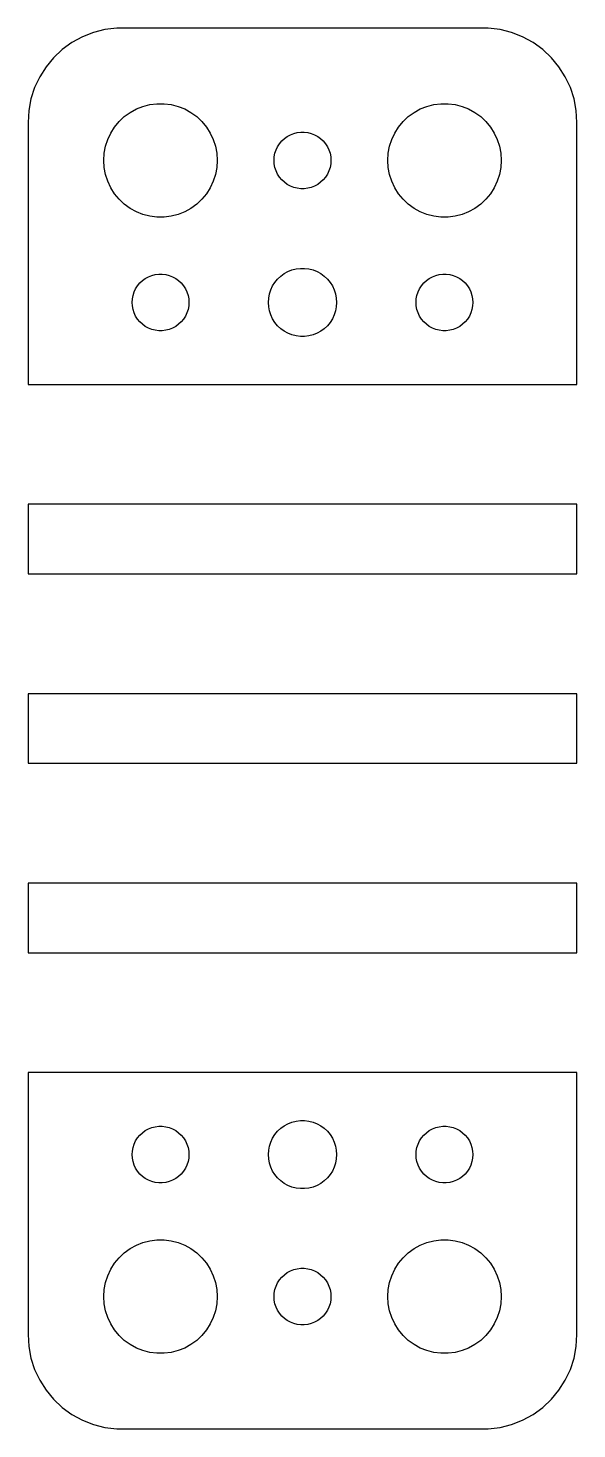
# Model space of a CAD drawing. Header units: metres. Extents: x -14 to 64, y 131 to 289.
# Drawn here: x 35.5 to 64.5, y 215 to 289 of the extents above; entities that cross this region are included whole.
import ezdxf

# ---------------------------------------------------------------- set-up
doc = ezdxf.new("R2010")
doc.units = ezdxf.units.M

msp = doc.modelspace()

# ---------------------------------------------------------------- linework, layer by layer
for p, q in [((38.3711, 288.524), (37.8209, 288.222)), ((38.9549, 288.755), (38.3711, 288.524)), ((39.5631, 288.911), (38.9549, 288.755)), ((40.186, 288.99), (39.5631, 288.911)), ((59.8139, 288.99), (40.186, 288.99)), ((60.4369, 288.911), (59.8139, 288.99)), ((61.0451, 288.755), (60.4369, 288.911)), ((61.6289, 288.524), (61.0451, 288.755)), ((62.1791, 288.222), (61.6289, 288.524)), ((37.3129, 287.853), (36.8551, 287.423)), ((37.8209, 288.222), (37.3129, 287.853)), ((62.6871, 287.853), (62.1791, 288.222)), ((63.1448, 287.423), (62.6871, 287.853)), ((36.8551, 287.423), (36.4549, 286.939)), ((63.5451, 286.939), (63.1448, 287.423)), ((36.1185, 286.409), (35.8511, 285.841)), ((36.4549, 286.939), (36.1185, 286.409)), ((63.8815, 286.409), (63.5451, 286.939)), ((64.1489, 285.841), (63.8815, 286.409)), ((35.8511, 285.841), (35.6571, 285.243)), ((64.3429, 285.243), (64.1489, 285.841)), ((35.6571, 285.243), (35.5394, 284.627)), ((41.2227, 284.714), (41.5729, 284.853)), ((41.5729, 284.853), (41.9379, 284.947)), ((41.9379, 284.947), (42.3116, 284.994)), ((42.3116, 284.994), (42.6884, 284.994)), ((42.6884, 284.994), (43.0621, 284.947)), ((43.0621, 284.947), (43.427, 284.853)), ((43.427, 284.853), (43.7773, 284.714)), ((56.2227, 284.714), (56.5729, 284.853)), ((56.5729, 284.853), (56.9379, 284.947)), ((56.9379, 284.947), (57.3116, 284.994)), ((57.3116, 284.994), (57.6884, 284.994)), ((57.6884, 284.994), (58.0621, 284.947)), ((58.0621, 284.947), (58.427, 284.853)), ((58.427, 284.853), (58.7773, 284.714)), ((64.4606, 284.627), (64.3429, 285.243)), ((35.5394, 284.627), (35.5, 284)), ((40.3131, 284.054), (40.5877, 284.312)), ((40.5877, 284.312), (40.8925, 284.533)), ((40.8925, 284.533), (41.2227, 284.714)), ((43.7773, 284.714), (44.1075, 284.533)), ((44.1075, 284.533), (44.4123, 284.312)), ((44.4123, 284.312), (44.6869, 284.054)), ((55.3131, 284.054), (55.5877, 284.312)), ((55.5877, 284.312), (55.8925, 284.533)), ((55.8925, 284.533), (56.2227, 284.714)), ((58.7773, 284.714), (59.1075, 284.533)), ((59.1075, 284.533), (59.4123, 284.312)), ((59.4123, 284.312), (59.6869, 284.054)), ((64.5, 284), (64.4606, 284.627)), ((35.5, 284), (35.5, 270.162)), ((39.7107, 283.104), (39.8711, 283.445)), ((39.8711, 283.445), (40.0729, 283.763)), ((40.0729, 283.763), (40.3131, 284.054)), ((44.6869, 284.054), (44.927, 283.763)), ((44.927, 283.763), (45.1289, 283.445)), ((45.1289, 283.445), (45.2893, 283.104)), ((49.1963, 283.266), (49.3613, 283.357)), ((49.3613, 283.357), (49.5365, 283.427)), ((49.5365, 283.427), (49.7189, 283.473)), ((49.7189, 283.473), (49.9058, 283.497)), ((49.9058, 283.497), (50.0942, 283.497)), ((50.0942, 283.497), (50.2811, 283.473)), ((50.2811, 283.473), (50.4635, 283.427)), ((50.4635, 283.427), (50.6387, 283.357)), ((50.6387, 283.357), (50.8037, 283.266)), ((54.7107, 283.104), (54.8711, 283.445)), ((54.8711, 283.445), (55.0729, 283.763)), ((55.0729, 283.763), (55.3131, 284.054)), ((59.6869, 284.054), (59.927, 283.763)), ((59.927, 283.763), (60.1289, 283.445)), ((60.1289, 283.445), (60.2893, 283.104)), ((64.5, 270.162), (64.5, 284)), ((39.5237, 282.376), (39.5942, 282.746)), ((39.5942, 282.746), (39.7107, 283.104)), ((45.2893, 283.104), (45.4057, 282.746)), ((45.4057, 282.746), (45.4763, 282.376)), ((48.6053, 282.552), (48.6855, 282.723)), ((48.6855, 282.723), (48.7865, 282.882)), ((48.7865, 282.882), (48.9065, 283.027)), ((48.9065, 283.027), (49.0439, 283.156)), ((49.0439, 283.156), (49.1963, 283.266)), ((50.8037, 283.266), (50.9561, 283.156)), ((50.9561, 283.156), (51.0934, 283.027)), ((51.0934, 283.027), (51.2135, 282.882)), ((51.2135, 282.882), (51.3145, 282.723)), ((51.3145, 282.723), (51.3947, 282.552)), ((54.5237, 282.376), (54.5942, 282.746)), ((54.5942, 282.746), (54.7107, 283.104)), ((60.2893, 283.104), (60.4057, 282.746)), ((60.4057, 282.746), (60.4763, 282.376)), ((39.5, 282), (39.5237, 282.376)), ((39.5237, 281.624), (39.5, 282)), ((45.4763, 282.376), (45.5, 282)), ((45.5, 282), (45.4763, 281.624)), ((48.5, 282), (48.5118, 282.188)), ((48.5118, 281.812), (48.5, 282)), ((48.5118, 282.188), (48.5471, 282.373)), ((48.5471, 282.373), (48.6053, 282.552)), ((51.3947, 282.552), (51.4529, 282.373)), ((51.4529, 282.373), (51.4882, 282.188)), ((51.4882, 282.188), (51.5, 282)), ((51.5, 282), (51.4882, 281.812)), ((54.5, 282), (54.5237, 282.376)), ((54.5237, 281.624), (54.5, 282)), ((60.4763, 282.376), (60.5, 282)), ((60.5, 282), (60.4763, 281.624)), ((39.5942, 281.254), (39.5237, 281.624)), ((39.7107, 280.896), (39.5942, 281.254)), ((45.4057, 281.254), (45.2893, 280.896)), ((45.4763, 281.624), (45.4057, 281.254)), ((48.5471, 281.627), (48.5118, 281.812)), ((48.6053, 281.448), (48.5471, 281.627)), ((48.6855, 281.277), (48.6053, 281.448)), ((48.7865, 281.118), (48.6855, 281.277)), ((51.3145, 281.277), (51.2135, 281.118)), ((51.3947, 281.448), (51.3145, 281.277)), ((51.4529, 281.627), (51.3947, 281.448)), ((51.4882, 281.812), (51.4529, 281.627)), ((54.5942, 281.254), (54.5237, 281.624)), ((54.7107, 280.896), (54.5942, 281.254)), ((60.4057, 281.254), (60.2893, 280.896)), ((60.4763, 281.624), (60.4057, 281.254)), ((39.8711, 280.555), (39.7107, 280.896)), ((40.0729, 280.237), (39.8711, 280.555)), ((45.1289, 280.555), (44.927, 280.237)), ((45.2893, 280.896), (45.1289, 280.555)), ((48.9065, 280.973), (48.7865, 281.118)), ((49.0439, 280.844), (48.9065, 280.973)), ((49.1963, 280.734), (49.0439, 280.844)), ((49.3613, 280.643), (49.1963, 280.734)), ((49.5365, 280.573), (49.3613, 280.643)), ((49.7189, 280.527), (49.5365, 280.573)), ((49.9058, 280.503), (49.7189, 280.527)), ((50.0942, 280.503), (49.9058, 280.503)), ((50.2811, 280.527), (50.0942, 280.503)), ((50.4635, 280.573), (50.2811, 280.527)), ((50.6387, 280.643), (50.4635, 280.573)), ((50.8037, 280.734), (50.6387, 280.643)), ((50.9561, 280.844), (50.8037, 280.734)), ((51.0934, 280.973), (50.9561, 280.844)), ((51.2135, 281.118), (51.0934, 280.973)), ((54.8711, 280.555), (54.7107, 280.896)), ((55.0729, 280.237), (54.8711, 280.555)), ((60.1289, 280.555), (59.927, 280.237)), ((60.2893, 280.896), (60.1289, 280.555)), ((40.3131, 279.946), (40.0729, 280.237)), ((40.5877, 279.688), (40.3131, 279.946)), ((40.8925, 279.467), (40.5877, 279.688)), ((44.4123, 279.688), (44.1075, 279.467)), ((44.6869, 279.946), (44.4123, 279.688)), ((44.927, 280.237), (44.6869, 279.946)), ((55.3131, 279.946), (55.0729, 280.237)), ((55.5877, 279.688), (55.3131, 279.946)), ((55.8925, 279.467), (55.5877, 279.688)), ((59.4123, 279.688), (59.1075, 279.467)), ((59.6869, 279.946), (59.4123, 279.688)), ((59.927, 280.237), (59.6869, 279.946)), ((41.2227, 279.286), (40.8925, 279.467)), ((41.5729, 279.147), (41.2227, 279.286)), ((41.9379, 279.053), (41.5729, 279.147)), ((42.3116, 279.006), (41.9379, 279.053)), ((42.6884, 279.006), (42.3116, 279.006)), ((43.0621, 279.053), (42.6884, 279.006)), ((43.427, 279.147), (43.0621, 279.053)), ((43.7773, 279.286), (43.427, 279.147)), ((44.1075, 279.467), (43.7773, 279.286)), ((56.2227, 279.286), (55.8925, 279.467)), ((56.5729, 279.147), (56.2227, 279.286)), ((56.9379, 279.053), (56.5729, 279.147)), ((57.3116, 279.006), (56.9379, 279.053)), ((57.6884, 279.006), (57.3116, 279.006)), ((58.0621, 279.053), (57.6884, 279.006)), ((58.427, 279.147), (58.0621, 279.053)), ((58.7773, 279.286), (58.427, 279.147)), ((59.1075, 279.467), (58.7773, 279.286)), ((42.0365, 275.927), (42.2189, 275.973)), ((42.2189, 275.973), (42.4058, 275.997)), ((42.4058, 275.997), (42.5942, 275.997)), ((42.5942, 275.997), (42.7811, 275.973)), ((42.7811, 275.973), (42.9635, 275.927)), ((48.8526, 275.887), (49.0355, 276.02)), ((49.0355, 276.02), (49.2336, 276.129)), ((49.2336, 276.129), (49.4438, 276.212)), ((49.4438, 276.212), (49.6627, 276.268)), ((49.6627, 276.268), (49.887, 276.296)), ((49.887, 276.296), (50.113, 276.296)), ((50.113, 276.296), (50.3373, 276.268)), ((50.3373, 276.268), (50.5562, 276.212)), ((50.5562, 276.212), (50.7664, 276.129)), ((50.7664, 276.129), (50.9645, 276.02)), ((50.9645, 276.02), (51.1474, 275.887)), ((57.0365, 275.927), (57.2189, 275.973)), ((57.2189, 275.973), (57.4058, 275.997)), ((57.4058, 275.997), (57.5942, 275.997)), ((57.5942, 275.997), (57.7811, 275.973)), ((57.7811, 275.973), (57.9635, 275.927)), ((41.1053, 275.052), (41.1855, 275.223)), ((41.1855, 275.223), (41.2865, 275.382)), ((41.2865, 275.382), (41.4065, 275.527)), ((41.4065, 275.527), (41.5439, 275.656)), ((41.5439, 275.656), (41.6963, 275.766)), ((41.6963, 275.766), (41.8613, 275.857)), ((41.8613, 275.857), (42.0365, 275.927)), ((42.9635, 275.927), (43.1387, 275.857)), ((43.1387, 275.857), (43.3037, 275.766)), ((43.3037, 275.766), (43.4561, 275.656)), ((43.4561, 275.656), (43.5934, 275.527)), ((43.5934, 275.527), (43.7135, 275.382)), ((43.7135, 275.382), (43.8145, 275.223)), ((43.8145, 275.223), (43.8947, 275.052)), ((48.3264, 275.163), (48.4226, 275.367)), ((48.4226, 275.367), (48.5438, 275.558)), ((48.5438, 275.558), (48.6879, 275.732)), ((48.6879, 275.732), (48.8526, 275.887)), ((51.1474, 275.887), (51.3121, 275.732)), ((51.3121, 275.732), (51.4562, 275.558)), ((51.4562, 275.558), (51.5773, 275.367)), ((51.5773, 275.367), (51.6736, 275.163)), ((56.1053, 275.052), (56.1855, 275.223)), ((56.1855, 275.223), (56.2865, 275.382)), ((56.2865, 275.382), (56.4065, 275.527)), ((56.4065, 275.527), (56.5439, 275.656)), ((56.5439, 275.656), (56.6963, 275.766)), ((56.6963, 275.766), (56.8613, 275.857)), ((56.8613, 275.857), (57.0365, 275.927)), ((57.9635, 275.927), (58.1387, 275.857)), ((58.1387, 275.857), (58.3037, 275.766)), ((58.3037, 275.766), (58.4561, 275.656)), ((58.4561, 275.656), (58.5934, 275.527)), ((58.5934, 275.527), (58.7135, 275.382)), ((58.7135, 275.382), (58.8145, 275.223)), ((58.8145, 275.223), (58.8947, 275.052)), ((41, 274.5), (41.0118, 274.688)), ((41.0118, 274.312), (41, 274.5)), ((41.0118, 274.688), (41.0471, 274.873)), ((41.0471, 274.873), (41.1053, 275.052)), ((43.8947, 275.052), (43.9529, 274.873)), ((43.9529, 274.873), (43.9882, 274.688)), ((43.9882, 274.688), (44, 274.5)), ((44, 274.5), (43.9882, 274.312)), ((48.2, 274.5), (48.2142, 274.726)), ((48.2142, 274.274), (48.2, 274.5)), ((48.2142, 274.726), (48.2565, 274.948)), ((48.2565, 274.948), (48.3264, 275.163)), ((51.6736, 275.163), (51.7434, 274.948)), ((51.7434, 274.948), (51.7858, 274.726)), ((51.7858, 274.726), (51.8, 274.5)), ((51.8, 274.5), (51.7858, 274.274)), ((56, 274.5), (56.0118, 274.688)), ((56.0118, 274.312), (56, 274.5)), ((56.0118, 274.688), (56.0471, 274.873)), ((56.0471, 274.873), (56.1053, 275.052)), ((58.8947, 275.052), (58.9529, 274.873)), ((58.9529, 274.873), (58.9882, 274.688)), ((58.9882, 274.688), (59, 274.5)), ((59, 274.5), (58.9882, 274.312)), ((41.0471, 274.127), (41.0118, 274.312)), ((41.1053, 273.948), (41.0471, 274.127)), ((41.1855, 273.777), (41.1053, 273.948)), ((41.2865, 273.618), (41.1855, 273.777)), ((43.8145, 273.777), (43.7135, 273.618)), ((43.8947, 273.948), (43.8145, 273.777)), ((43.9529, 274.127), (43.8947, 273.948)), ((43.9882, 274.312), (43.9529, 274.127)), ((48.2565, 274.052), (48.2142, 274.274)), ((48.3264, 273.837), (48.2565, 274.052)), ((48.4226, 273.633), (48.3264, 273.837)), ((51.6736, 273.837), (51.5773, 273.633)), ((51.7434, 274.052), (51.6736, 273.837)), ((51.7858, 274.274), (51.7434, 274.052)), ((56.0471, 274.127), (56.0118, 274.312)), ((56.1053, 273.948), (56.0471, 274.127)), ((56.1855, 273.777), (56.1053, 273.948)), ((56.2865, 273.618), (56.1855, 273.777)), ((58.8145, 273.777), (58.7135, 273.618)), ((58.8947, 273.948), (58.8145, 273.777)), ((58.9529, 274.127), (58.8947, 273.948)), ((58.9882, 274.312), (58.9529, 274.127)), ((41.4065, 273.473), (41.2865, 273.618)), ((41.5439, 273.344), (41.4065, 273.473)), ((41.6963, 273.234), (41.5439, 273.344)), ((41.8613, 273.143), (41.6963, 273.234)), ((42.0365, 273.073), (41.8613, 273.143)), ((42.2189, 273.027), (42.0365, 273.073)), ((42.4058, 273.003), (42.2189, 273.027)), ((42.5942, 273.003), (42.4058, 273.003)), ((42.7811, 273.027), (42.5942, 273.003)), ((42.9635, 273.073), (42.7811, 273.027)), ((43.1387, 273.143), (42.9635, 273.073)), ((43.3037, 273.234), (43.1387, 273.143)), ((43.4561, 273.344), (43.3037, 273.234)), ((43.5934, 273.473), (43.4561, 273.344)), ((43.7135, 273.618), (43.5934, 273.473)), ((48.5438, 273.442), (48.4226, 273.633)), ((48.6879, 273.268), (48.5438, 273.442)), ((48.8526, 273.113), (48.6879, 273.268)), ((49.0355, 272.98), (48.8526, 273.113)), ((51.1474, 273.113), (50.9645, 272.98)), ((51.3121, 273.268), (51.1474, 273.113)), ((51.4562, 273.442), (51.3121, 273.268)), ((51.5773, 273.633), (51.4562, 273.442)), ((56.4065, 273.473), (56.2865, 273.618)), ((56.5439, 273.344), (56.4065, 273.473)), ((56.6963, 273.234), (56.5439, 273.344)), ((56.8613, 273.143), (56.6963, 273.234)), ((57.0365, 273.073), (56.8613, 273.143)), ((57.2189, 273.027), (57.0365, 273.073)), ((57.4058, 273.003), (57.2189, 273.027)), ((57.5942, 273.003), (57.4058, 273.003)), ((57.7811, 273.027), (57.5942, 273.003)), ((57.9635, 273.073), (57.7811, 273.027)), ((58.1387, 273.143), (57.9635, 273.073)), ((58.3037, 273.234), (58.1387, 273.143)), ((58.4561, 273.344), (58.3037, 273.234)), ((58.5934, 273.473), (58.4561, 273.344)), ((58.7135, 273.618), (58.5934, 273.473)), ((49.2336, 272.871), (49.0355, 272.98)), ((49.4438, 272.788), (49.2336, 272.871)), ((49.6627, 272.732), (49.4438, 272.788)), ((49.887, 272.704), (49.6627, 272.732)), ((50.113, 272.704), (49.887, 272.704)), ((50.3373, 272.732), (50.113, 272.704)), ((50.5562, 272.788), (50.3373, 272.732)), ((50.7664, 272.871), (50.5562, 272.788)), ((50.9645, 272.98), (50.7664, 272.871)), ((35.5, 270.162), (64.5, 270.162)), ((64.5, 263.838), (35.5, 263.838)), ((35.5, 263.838), (35.5, 260.162)), ((64.5, 260.162), (64.5, 263.838)), ((35.5, 260.162), (64.5, 260.162)), ((64.5, 253.838), (35.5, 253.838)), ((35.5, 253.838), (35.5, 250.162)), ((64.5, 250.162), (64.5, 253.838)), ((35.5, 250.162), (64.5, 250.162)), ((64.5, 243.838), (35.5, 243.838)), ((35.5, 243.838), (35.5, 240.162)), ((64.5, 240.162), (64.5, 243.838)), ((35.5, 240.162), (64.5, 240.162)), ((64.5, 233.838), (35.5, 233.838)), ((35.5, 233.838), (35.5, 220)), ((64.5, 220), (64.5, 233.838)), ((41.6963, 230.766), (41.8613, 230.857)), ((41.8613, 230.857), (42.0365, 230.927)), ((42.0365, 230.927), (42.2189, 230.973)), ((42.2189, 230.973), (42.4058, 230.997)), ((42.4058, 230.997), (42.5942, 230.997)), ((42.5942, 230.997), (42.7811, 230.973)), ((42.7811, 230.973), (42.9635, 230.927)), ((42.9635, 230.927), (43.1387, 230.857)), ((43.1387, 230.857), (43.3037, 230.766)), ((48.6879, 230.732), (48.8526, 230.887)), ((48.8526, 230.887), (49.0355, 231.02)), ((49.0355, 231.02), (49.2336, 231.129)), ((49.2336, 231.129), (49.4438, 231.212)), ((49.4438, 231.212), (49.6627, 231.268)), ((49.6627, 231.268), (49.887, 231.296)), ((49.887, 231.296), (50.113, 231.296)), ((50.113, 231.296), (50.3373, 231.268)), ((50.3373, 231.268), (50.5562, 231.212)), ((50.5562, 231.212), (50.7664, 231.129)), ((50.7664, 231.129), (50.9645, 231.02)), ((50.9645, 231.02), (51.1474, 230.887)), ((51.1474, 230.887), (51.3121, 230.732)), ((56.6963, 230.766), (56.8613, 230.857)), ((56.8613, 230.857), (57.0365, 230.927)), ((57.0365, 230.927), (57.2189, 230.973)), ((57.2189, 230.973), (57.4058, 230.997)), ((57.4058, 230.997), (57.5942, 230.997)), ((57.5942, 230.997), (57.7811, 230.973)), ((57.7811, 230.973), (57.9635, 230.927)), ((57.9635, 230.927), (58.1387, 230.857)), ((58.1387, 230.857), (58.3037, 230.766)), ((41.1053, 230.052), (41.1855, 230.223)), ((41.1855, 230.223), (41.2865, 230.382)), ((41.2865, 230.382), (41.4065, 230.527)), ((41.4065, 230.527), (41.5439, 230.656)), ((41.5439, 230.656), (41.6963, 230.766)), ((43.3037, 230.766), (43.4561, 230.656)), ((43.4561, 230.656), (43.5934, 230.527)), ((43.5934, 230.527), (43.7135, 230.382)), ((43.7135, 230.382), (43.8145, 230.223)), ((43.8145, 230.223), (43.8947, 230.052)), ((48.2565, 229.948), (48.3264, 230.163)), ((48.3264, 230.163), (48.4226, 230.367)), ((48.4226, 230.367), (48.5438, 230.558)), ((48.5438, 230.558), (48.6879, 230.732)), ((51.3121, 230.732), (51.4562, 230.558)), ((51.4562, 230.558), (51.5773, 230.367)), ((51.5773, 230.367), (51.6736, 230.163)), ((51.6736, 230.163), (51.7434, 229.948)), ((56.1053, 230.052), (56.1855, 230.223)), ((56.1855, 230.223), (56.2865, 230.382)), ((56.2865, 230.382), (56.4065, 230.527)), ((56.4065, 230.527), (56.5439, 230.656)), ((56.5439, 230.656), (56.6963, 230.766)), ((58.3037, 230.766), (58.4561, 230.656)), ((58.4561, 230.656), (58.5934, 230.527)), ((58.5934, 230.527), (58.7135, 230.382)), ((58.7135, 230.382), (58.8145, 230.223)), ((58.8145, 230.223), (58.8947, 230.052)), ((41, 229.5), (41.0118, 229.688)), ((41.0118, 229.312), (41, 229.5)), ((41.0118, 229.688), (41.0471, 229.873)), ((41.0471, 229.873), (41.1053, 230.052)), ((43.8947, 230.052), (43.9529, 229.873)), ((43.9529, 229.873), (43.9882, 229.688)), ((43.9882, 229.688), (44, 229.5)), ((44, 229.5), (43.9882, 229.312)), ((48.2, 229.5), (48.2142, 229.726)), ((48.2142, 229.274), (48.2, 229.5)), ((48.2142, 229.726), (48.2565, 229.948)), ((51.7434, 229.948), (51.7858, 229.726)), ((51.7858, 229.726), (51.8, 229.5)), ((51.8, 229.5), (51.7858, 229.274)), ((56, 229.5), (56.0118, 229.688)), ((56.0118, 229.312), (56, 229.5)), ((56.0118, 229.688), (56.0471, 229.873)), ((56.0471, 229.873), (56.1053, 230.052)), ((58.8947, 230.052), (58.9529, 229.873)), ((58.9529, 229.873), (58.9882, 229.688)), ((58.9882, 229.688), (59, 229.5)), ((59, 229.5), (58.9882, 229.312)), ((41.0471, 229.127), (41.0118, 229.312)), ((41.1053, 228.948), (41.0471, 229.127)), ((41.1855, 228.777), (41.1053, 228.948)), ((41.2865, 228.618), (41.1855, 228.777)), ((41.4065, 228.473), (41.2865, 228.618)), ((43.7135, 228.618), (43.5934, 228.473)), ((43.8145, 228.777), (43.7135, 228.618)), ((43.8947, 228.948), (43.8145, 228.777)), ((43.9529, 229.127), (43.8947, 228.948)), ((43.9882, 229.312), (43.9529, 229.127)), ((48.2565, 229.052), (48.2142, 229.274)), ((48.3264, 228.837), (48.2565, 229.052)), ((48.4226, 228.633), (48.3264, 228.837)), ((48.5438, 228.442), (48.4226, 228.633)), ((51.5773, 228.633), (51.4562, 228.442)), ((51.6736, 228.837), (51.5773, 228.633)), ((51.7434, 229.052), (51.6736, 228.837)), ((51.7858, 229.274), (51.7434, 229.052)), ((56.0471, 229.127), (56.0118, 229.312)), ((56.1053, 228.948), (56.0471, 229.127)), ((56.1855, 228.777), (56.1053, 228.948)), ((56.2865, 228.618), (56.1855, 228.777)), ((56.4065, 228.473), (56.2865, 228.618)), ((58.7135, 228.618), (58.5934, 228.473)), ((58.8145, 228.777), (58.7135, 228.618)), ((58.8947, 228.948), (58.8145, 228.777)), ((58.9529, 229.127), (58.8947, 228.948)), ((58.9882, 229.312), (58.9529, 229.127)), ((41.5439, 228.344), (41.4065, 228.473)), ((41.6963, 228.234), (41.5439, 228.344)), ((41.8613, 228.143), (41.6963, 228.234)), ((42.0365, 228.073), (41.8613, 228.143)), ((42.2189, 228.027), (42.0365, 228.073)), ((42.4058, 228.003), (42.2189, 228.027)), ((42.5942, 228.003), (42.4058, 228.003)), ((42.7811, 228.027), (42.5942, 228.003)), ((42.9635, 228.073), (42.7811, 228.027)), ((43.1387, 228.143), (42.9635, 228.073)), ((43.3037, 228.234), (43.1387, 228.143)), ((43.4561, 228.344), (43.3037, 228.234)), ((43.5934, 228.473), (43.4561, 228.344)), ((48.6879, 228.268), (48.5438, 228.442)), ((48.8526, 228.113), (48.6879, 228.268)), ((49.0355, 227.98), (48.8526, 228.113)), ((49.2336, 227.871), (49.0355, 227.98)), ((49.4438, 227.788), (49.2336, 227.871)), ((50.7664, 227.871), (50.5562, 227.788)), ((50.9645, 227.98), (50.7664, 227.871)), ((51.1474, 228.113), (50.9645, 227.98)), ((51.3121, 228.268), (51.1474, 228.113)), ((51.4562, 228.442), (51.3121, 228.268)), ((56.5439, 228.344), (56.4065, 228.473)), ((56.6963, 228.234), (56.5439, 228.344)), ((56.8613, 228.143), (56.6963, 228.234)), ((57.0365, 228.073), (56.8613, 228.143)), ((57.2189, 228.027), (57.0365, 228.073)), ((57.4058, 228.003), (57.2189, 228.027)), ((57.5942, 228.003), (57.4058, 228.003)), ((57.7811, 228.027), (57.5942, 228.003)), ((57.9635, 228.073), (57.7811, 228.027)), ((58.1387, 228.143), (57.9635, 228.073)), ((58.3037, 228.234), (58.1387, 228.143)), ((58.4561, 228.344), (58.3037, 228.234)), ((58.5934, 228.473), (58.4561, 228.344)), ((49.6627, 227.732), (49.4438, 227.788)), ((49.887, 227.704), (49.6627, 227.732)), ((50.113, 227.704), (49.887, 227.704)), ((50.3373, 227.732), (50.113, 227.704)), ((50.5562, 227.788), (50.3373, 227.732)), ((41.5729, 224.853), (41.9379, 224.947)), ((41.9379, 224.947), (42.3116, 224.994)), ((42.3116, 224.994), (42.6884, 224.994)), ((42.6884, 224.994), (43.0621, 224.947)), ((43.0621, 224.947), (43.427, 224.853)), ((56.5729, 224.853), (56.9379, 224.947)), ((56.9379, 224.947), (57.3116, 224.994)), ((57.3116, 224.994), (57.6884, 224.994)), ((57.6884, 224.994), (58.0621, 224.947)), ((58.0621, 224.947), (58.427, 224.853)), ((40.3131, 224.054), (40.5877, 224.312)), ((40.5877, 224.312), (40.8925, 224.533)), ((40.8925, 224.533), (41.2227, 224.714)), ((41.2227, 224.714), (41.5729, 224.853)), ((43.427, 224.853), (43.7773, 224.714)), ((43.7773, 224.714), (44.1075, 224.533)), ((44.1075, 224.533), (44.4123, 224.312)), ((44.4123, 224.312), (44.6869, 224.054)), ((55.3131, 224.054), (55.5877, 224.312)), ((55.5877, 224.312), (55.8925, 224.533)), ((55.8925, 224.533), (56.2227, 224.714)), ((56.2227, 224.714), (56.5729, 224.853)), ((58.427, 224.853), (58.7773, 224.714)), ((58.7773, 224.714), (59.1075, 224.533)), ((59.1075, 224.533), (59.4123, 224.312)), ((59.4123, 224.312), (59.6869, 224.054)), ((39.7107, 223.104), (39.8711, 223.445)), ((39.8711, 223.445), (40.0729, 223.763)), ((40.0729, 223.763), (40.3131, 224.054)), ((44.6869, 224.054), (44.927, 223.763)), ((44.927, 223.763), (45.1289, 223.445)), ((45.1289, 223.445), (45.2893, 223.104)), ((49.3613, 223.357), (49.5365, 223.427)), ((49.5365, 223.427), (49.7189, 223.473)), ((49.7189, 223.473), (49.9058, 223.497)), ((49.9058, 223.497), (50.0942, 223.497)), ((50.0942, 223.497), (50.2811, 223.473)), ((50.2811, 223.473), (50.4635, 223.427)), ((50.4635, 223.427), (50.6387, 223.357)), ((54.7107, 223.104), (54.8711, 223.445)), ((54.8711, 223.445), (55.0729, 223.763)), ((55.0729, 223.763), (55.3131, 224.054)), ((59.6869, 224.054), (59.927, 223.763)), ((59.927, 223.763), (60.1289, 223.445)), ((60.1289, 223.445), (60.2893, 223.104)), ((39.5237, 222.376), (39.5942, 222.746)), ((39.5942, 222.746), (39.7107, 223.104)), ((45.2893, 223.104), (45.4057, 222.746)), ((45.4057, 222.746), (45.4763, 222.376)), ((48.6053, 222.552), (48.6855, 222.723)), ((48.6855, 222.723), (48.7865, 222.882)), ((48.7865, 222.882), (48.9065, 223.027)), ((48.9065, 223.027), (49.0439, 223.156)), ((49.0439, 223.156), (49.1963, 223.266)), ((49.1963, 223.266), (49.3613, 223.357)), ((50.6387, 223.357), (50.8037, 223.266)), ((50.8037, 223.266), (50.9561, 223.156)), ((50.9561, 223.156), (51.0934, 223.027)), ((51.0934, 223.027), (51.2135, 222.882)), ((51.2135, 222.882), (51.3145, 222.723)), ((51.3145, 222.723), (51.3947, 222.552)), ((54.5237, 222.376), (54.5942, 222.746)), ((54.5942, 222.746), (54.7107, 223.104)), ((60.2893, 223.104), (60.4057, 222.746)), ((60.4057, 222.746), (60.4763, 222.376)), ((39.5, 222), (39.5237, 222.376)), ((39.5237, 221.624), (39.5, 222)), ((45.4763, 222.376), (45.5, 222)), ((45.5, 222), (45.4763, 221.624)), ((48.5, 222), (48.5118, 222.188)), ((48.5118, 221.812), (48.5, 222)), ((48.5118, 222.188), (48.5471, 222.373)), ((48.5471, 222.373), (48.6053, 222.552)), ((51.3947, 222.552), (51.4529, 222.373)), ((51.4529, 222.373), (51.4882, 222.188)), ((51.4882, 222.188), (51.5, 222)), ((51.5, 222), (51.4882, 221.812)), ((54.5, 222), (54.5237, 222.376)), ((54.5237, 221.624), (54.5, 222)), ((60.4763, 222.376), (60.5, 222)), ((60.5, 222), (60.4763, 221.624)), ((39.5942, 221.254), (39.5237, 221.624)), ((39.7107, 220.896), (39.5942, 221.254)), ((45.4057, 221.254), (45.2893, 220.896)), ((45.4763, 221.624), (45.4057, 221.254)), ((48.5471, 221.627), (48.5118, 221.812)), ((48.6053, 221.448), (48.5471, 221.627)), ((48.6855, 221.277), (48.6053, 221.448)), ((48.7865, 221.118), (48.6855, 221.277)), ((51.3145, 221.277), (51.2135, 221.118)), ((51.3947, 221.448), (51.3145, 221.277)), ((51.4529, 221.627), (51.3947, 221.448)), ((51.4882, 221.812), (51.4529, 221.627)), ((54.5942, 221.254), (54.5237, 221.624)), ((54.7107, 220.896), (54.5942, 221.254)), ((60.4057, 221.254), (60.2893, 220.896)), ((60.4763, 221.624), (60.4057, 221.254)), ((39.8711, 220.555), (39.7107, 220.896)), ((40.0729, 220.237), (39.8711, 220.555)), ((45.1289, 220.555), (44.927, 220.237)), ((45.2893, 220.896), (45.1289, 220.555)), ((48.9065, 220.973), (48.7865, 221.118)), ((49.0439, 220.844), (48.9065, 220.973)), ((49.1963, 220.734), (49.0439, 220.844)), ((49.3613, 220.643), (49.1963, 220.734)), ((49.5365, 220.573), (49.3613, 220.643)), ((49.7189, 220.527), (49.5365, 220.573)), ((49.9058, 220.503), (49.7189, 220.527)), ((50.0942, 220.503), (49.9058, 220.503)), ((50.2811, 220.527), (50.0942, 220.503)), ((50.4635, 220.573), (50.2811, 220.527)), ((50.6387, 220.643), (50.4635, 220.573)), ((50.8037, 220.734), (50.6387, 220.643)), ((50.9561, 220.844), (50.8037, 220.734)), ((51.0934, 220.973), (50.9561, 220.844)), ((51.2135, 221.118), (51.0934, 220.973)), ((54.8711, 220.555), (54.7107, 220.896)), ((55.0729, 220.237), (54.8711, 220.555)), ((60.1289, 220.555), (59.927, 220.237)), ((60.2893, 220.896), (60.1289, 220.555)), ((35.5, 220), (35.5394, 219.373)), ((40.3131, 219.946), (40.0729, 220.237)), ((40.5877, 219.688), (40.3131, 219.946)), ((44.6869, 219.946), (44.4123, 219.688)), ((44.927, 220.237), (44.6869, 219.946)), ((55.3131, 219.946), (55.0729, 220.237)), ((55.5877, 219.688), (55.3131, 219.946)), ((59.6869, 219.946), (59.4123, 219.688)), ((59.927, 220.237), (59.6869, 219.946)), ((64.4606, 219.373), (64.5, 220)), ((35.5394, 219.373), (35.6571, 218.757)), ((40.8925, 219.467), (40.5877, 219.688)), ((41.2227, 219.286), (40.8925, 219.467)), ((41.5729, 219.147), (41.2227, 219.286)), ((41.9379, 219.053), (41.5729, 219.147)), ((42.3116, 219.006), (41.9379, 219.053)), ((42.6884, 219.006), (42.3116, 219.006)), ((43.0621, 219.053), (42.6884, 219.006)), ((43.427, 219.147), (43.0621, 219.053)), ((43.7773, 219.286), (43.427, 219.147)), ((44.1075, 219.467), (43.7773, 219.286)), ((44.4123, 219.688), (44.1075, 219.467)), ((55.8925, 219.467), (55.5877, 219.688)), ((56.2227, 219.286), (55.8925, 219.467)), ((56.5729, 219.147), (56.2227, 219.286)), ((56.9379, 219.053), (56.5729, 219.147)), ((57.3116, 219.006), (56.9379, 219.053)), ((57.6884, 219.006), (57.3116, 219.006)), ((58.0621, 219.053), (57.6884, 219.006)), ((58.427, 219.147), (58.0621, 219.053)), ((58.7773, 219.286), (58.427, 219.147)), ((59.1075, 219.467), (58.7773, 219.286)), ((59.4123, 219.688), (59.1075, 219.467)), ((64.3429, 218.757), (64.4606, 219.373)), ((35.6571, 218.757), (35.8511, 218.159)), ((64.1489, 218.159), (64.3429, 218.757)), ((35.8511, 218.159), (36.1185, 217.591)), ((36.1185, 217.591), (36.4549, 217.061)), ((63.5451, 217.061), (63.8815, 217.591)), ((63.8815, 217.591), (64.1489, 218.159)), ((36.4549, 217.061), (36.8551, 216.577)), ((63.1448, 216.577), (63.5451, 217.061)), ((36.8551, 216.577), (37.3129, 216.147)), ((37.3129, 216.147), (37.8209, 215.778)), ((62.1791, 215.778), (62.6871, 216.147)), ((62.6871, 216.147), (63.1448, 216.577)), ((37.8209, 215.778), (38.3711, 215.476)), ((38.3711, 215.476), (38.9549, 215.245)), ((61.0451, 215.245), (61.6289, 215.476)), ((61.6289, 215.476), (62.1791, 215.778)), ((38.9549, 215.245), (39.5631, 215.089)), ((39.5631, 215.089), (40.186, 215.01)), ((40.186, 215.01), (59.8139, 215.01)), ((59.8139, 215.01), (60.4369, 215.089)), ((60.4369, 215.089), (61.0451, 215.245))]:
    msp.add_line(p, q)

doc.saveas('drawing.dxf')
